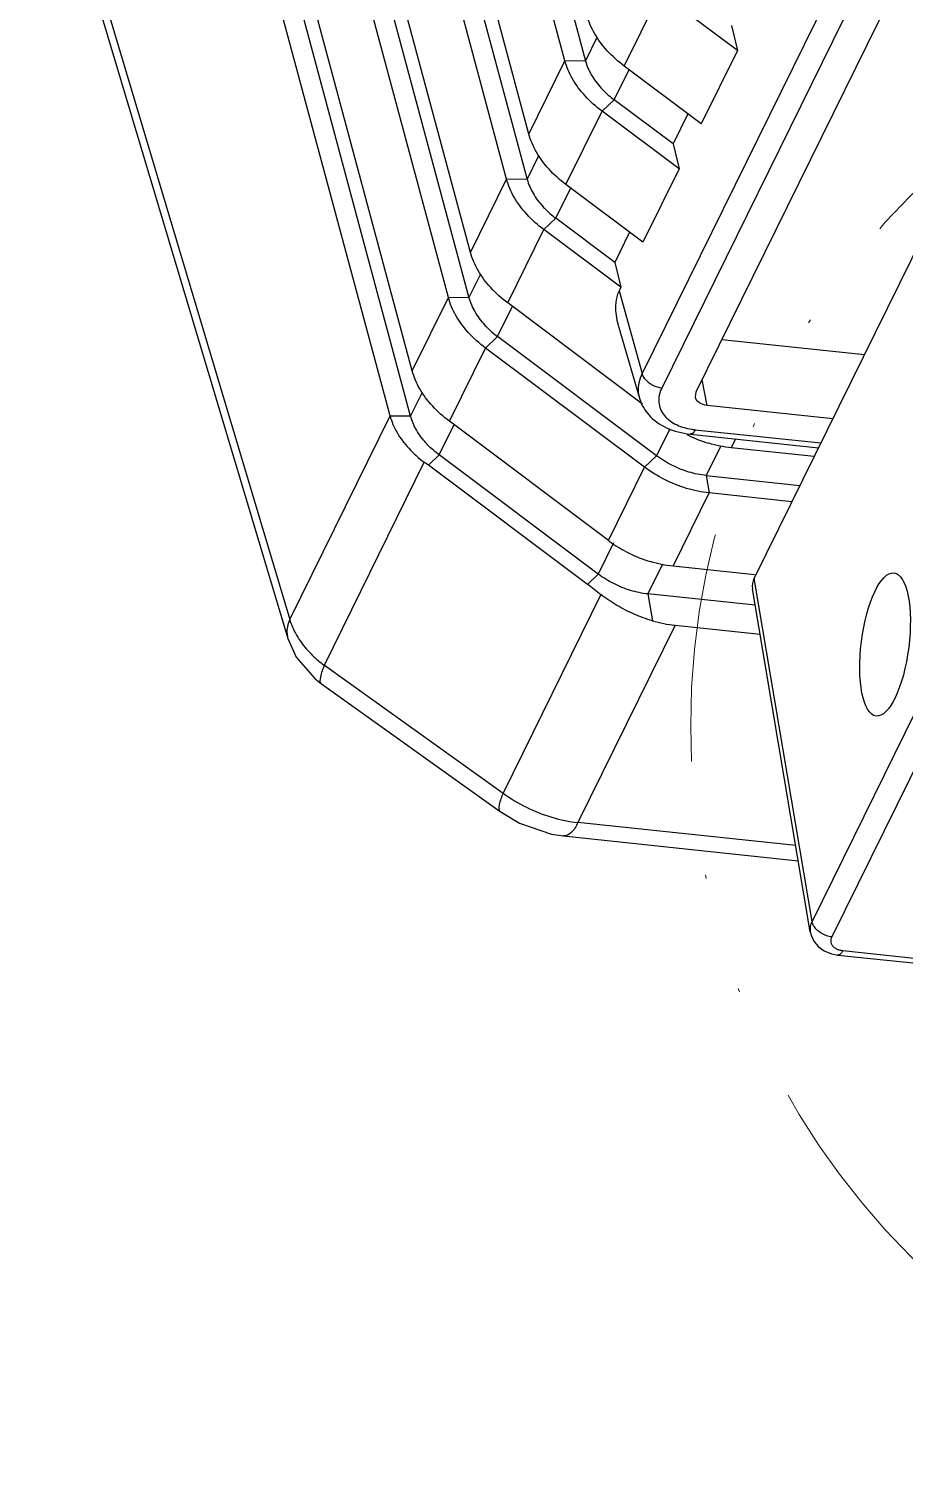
# Model space of a CAD drawing. Header units: millimetres. Extents: x 10368 to 13229, y -13270 to -11269.
# Drawn here: x 12798.2 to 12822.48, y -12550.67 to -12510.55 of the extents above; entities that cross this region are included whole.
import ezdxf

# ---------------------------------------------------------------- set-up
doc = ezdxf.new("R2010")
doc.units = ezdxf.units.MM
doc.linetypes.add('DIVIDE', pattern=[31.75, 12.7, -6.35, 0, -6.35, 0, -6.35])
doc.layers.add('hatch', color=56, linetype='Continuous', lineweight=9)

# ---------------------------------------------------------------- blocks, each defined once
blk = doc.blocks.new('u59')
at = {"color": 7, "linetype": 'Continuous'}
for p, q in [((-256.58, 271.959), (-261.644, 272.494)), ((-256.447, 272.083), (-261.608, 272.628)), ((-261.603, 260.761), (-256.276, 271.582)), ((-255.678, 271.436), (-254.075, 261.922)), ((-261.054, 260.329), (-255.727, 271.149)), ((-255.727, 271.149), (-254.124, 261.631)), ((-248.835, 268.779), (-255.346, 269.467)), ((-255.275, 269.047), (-249.234, 268.409)), ((-251.928, 262.937), (-249.234, 268.409)), ((-247.08, 268.106), (-247.08, 268.106)), ((-242.12, 264.56), (-247.08, 268.106)), ((-249.871, 262.086), (-247.16, 267.594)), ((-242.2, 264.047), (-247.16, 267.594)), ((-241.935, 264.415), (-242.12, 264.56)), ((-241.422, 263.82), (-241.935, 264.415)), ((-242.2, 264.047), (-244.973, 258.414)), ((-241.189, 263.301), (-241.422, 263.82)), ((-251.928, 262.937), (-254.288, 263.187)), ((-234.005, 239.259), (-241.19, 263.302)), ((-251.175, 262.067), (-251.298, 262.812)), ((-241.24, 262.774), (-244.021, 257.127)), ((-234.061, 238.747), (-241.24, 262.774)), ((-254.152, 262.381), (-251.175, 262.067)), ((-251.582, 261.24), (-251.175, 262.067)), ((-259.24, 251.241), (-254.124, 261.631)), ((-249.796, 261.515), (-249.495, 261.801)), ((-249.495, 261.801), (-245.085, 258.497)), ((-254.134, 261.537), (-251.871, 261.298)), ((-251.871, 261.298), (-252.872, 259.266)), ((-250.221, 260.652), (-249.796, 261.515)), ((-249.796, 261.515), (-245.386, 258.211)), ((-250.078, 260.582), (-251.079, 258.549)), ((-250.078, 260.582), (-245.668, 257.278)), ((-255.169, 259.508), (-252.872, 259.266)), ((-252.792, 258.783), (-252.872, 259.266)), ((-252.792, 258.783), (-255.391, 259.057)), ((-253.199, 257.955), (-252.792, 258.783)), ((-251.413, 258.231), (-251.079, 258.549)), ((-251.079, 258.549), (-246.669, 255.245)), ((-245.386, 258.211), (-245.085, 258.497)), ((-252.353, 257.634), (-255.907, 258.009)), ((-255.785, 258.257), (-253.488, 258.014)), ((-253.488, 258.014), (-253.61, 257.767)), ((-251.782, 257.482), (-251.413, 258.231)), ((-251.413, 258.231), (-247.003, 254.927)), ((-245.386, 258.211), (-245.811, 257.348)), ((-252.486, 257.51), (-255.972, 257.879)), ((-256.303, 257.205), (-252.818, 256.837)), ((-245.668, 257.278), (-246.669, 255.245)), ((-252.818, 256.837), (-252.676, 256.128)), ((-251.028, 256.798), (-247.285, 253.994)), ((-244.593, 257.136), (-244.919, 256.474)), ((-244.593, 257.136), (-238.897, 235.931)), ((-244.593, 257.136), (-244.022, 257.131)), ((-244.021, 257.127), (-238.321, 235.906)), ((-252.513, 256.459), (-258.076, 245.162)), ((-257.12, 245.061), (-251.557, 256.358)), ((-252.49, 256.608), (-252.513, 256.459)), ((-250.352, 254.607), (-250.938, 256.637)), ((-256.578, 244.657), (-251.015, 255.955)), ((-250.374, 253.658), (-251.015, 255.955)), ((-244.638, 255.88), (-245.639, 253.847)), ((-244.638, 255.88), (-238.937, 234.655)), ((-253.228, 255.008), (-257.179, 255.426)), ((-247.003, 254.927), (-246.669, 255.245)), ((-247.003, 254.927), (-247.428, 254.064)), ((-247.285, 253.994), (-248.286, 251.961)), ((-250.422, 253.561), (-250.374, 253.658)), ((-250.255, 252.868), (-250.422, 253.561)), ((-250.422, 253.561), (-248.286, 251.961)), ((-246.21, 253.852), (-246.536, 253.19)), ((-240.514, 232.647), (-246.21, 253.852)), ((-246.21, 253.852), (-245.639, 253.847)), ((-245.639, 253.847), (-239.938, 232.622)), ((-250.667, 252.032), (-250.255, 252.868)), ((-250.255, 252.868), (-248.62, 251.643)), ((-246.255, 252.596), (-247.256, 250.563)), ((-246.255, 252.596), (-240.554, 231.371)), ((-252.039, 250.277), (-251.038, 252.31)), ((-251.038, 252.31), (-248.902, 250.71)), ((-248.62, 251.643), (-248.286, 251.961)), ((-248.62, 251.643), (-249.045, 250.78)), ((-248.902, 250.71), (-249.903, 248.677)), ((-247.827, 250.568), (-248.153, 249.906)), ((-242.131, 229.363), (-247.827, 250.568)), ((-247.827, 250.568), (-247.256, 250.563)), ((-247.256, 250.563), (-241.555, 229.338)), ((-251.872, 249.584), (-252.039, 250.277)), ((-252.039, 250.277), (-249.903, 248.677)), ((-252.284, 248.748), (-251.872, 249.584)), ((-251.872, 249.584), (-250.237, 248.359)), ((-247.872, 249.312), (-248.873, 247.279)), ((-247.872, 249.312), (-242.171, 228.087)), ((-253.656, 246.993), (-252.655, 249.026)), ((-252.655, 249.026), (-250.519, 247.425)), ((-250.237, 248.359), (-250.662, 247.496)), ((-250.237, 248.359), (-249.903, 248.677)), ((-250.519, 247.425), (-251.52, 245.393)), ((-249.444, 247.284), (-249.77, 246.622)), ((-243.748, 226.079), (-249.444, 247.284)), ((-249.444, 247.284), (-248.873, 247.279)), ((-248.873, 247.279), (-243.172, 226.054)), ((-253.489, 246.3), (-253.656, 246.993)), ((-253.656, 246.993), (-251.52, 245.393))]:
    blk.add_line(p, q, dxfattribs=at)
for points in [[(-255.677, 271.436), (-255.699, 271.528), (-255.777, 271.698), (-255.901, 271.847), (-256.067, 271.967), (-256.267, 272.048), (-256.447, 272.083)], [(-247.08, 268.106), (-247.613, 268.424), (-248.504, 268.728), (-248.835, 268.779)]]:
    blk.add_lwpolyline(points, dxfattribs=at)
for centre, radius, start, end in [((-244.126, 261.428), 3.252, 48.3305, 53.669), ((-225.773, 293.464), 39.563, 232.4754, 233.1588), ((-252.331, 257.573), 3.758, 63.1887, 73.2286), ((-252.332, 257.562), 3.769, 55.1466, 63.2537), ((-252.262, 257.666), 3.643, 53.164, 55.115), ((-221.8, 289.58), 38.837, 233.1615, 233.3671), ((-253.948, 254.289), 3.758, 63.1887, 73.2286), ((-252.687, 255.6), 1.921, 81.0951, 83.9881), ((-251.989, 256.333), 1.094, 16.1056, 19.154)]:
    blk.add_arc(centre, radius, start, end, dxfattribs=at)
blk.add_ellipse((-257.752, 263.469), major_axis=(0.25, 1.985), ratio=0.330706, dxfattribs=at)
for centre, major_axis, ratio, start_param, end_param in [((-251.529, 260.522), (2.6, -1.502), 0.736049, 1.891027, 2.114602), ((-255.057, 261.73), (0.978, 0.211), 0.643936, -0.472107, -0.02958), ((-252.635, 255.352), (2.149, -1.864), 0.522124, 0.136328, 0.678734)]:
    blk.add_ellipse(centre, major_axis=major_axis, ratio=ratio, start_param=start_param, end_param=end_param, dxfattribs=at)
for points, start_tangent, end_tangent in [([(-256.58, 271.959), (-256.525, 272.044), (-256.468, 272.081), (-256.447, 272.082)], (0.441734, 0.897146), (0.990719, -0.135924)), ([(-256.276, 271.582), (-256.251, 271.656), (-256.252, 271.729), (-256.276, 271.797), (-256.325, 271.857), (-256.394, 271.906), (-256.481, 271.94), (-256.58, 271.959)], (0.441502, 0.89726), (-0.994446, 0.105246)), ([(-256.276, 271.582), (-256.125, 271.547), (-255.982, 271.479), (-255.86, 271.383), (-255.772, 271.269), (-255.727, 271.149)], (0.994465, -0.105072), (0.18067, -0.983544)), ([(-255.727, 271.149), (-255.678, 271.296), (-255.677, 271.436)], (0.448927, 0.893568), (-0.163921, 0.986474)), ([(-249.234, 268.409), (-249.036, 268.695), (-248.835, 268.779)], (0.441734, 0.897146), (0.99561, -0.093598)), ([(-247.16, 267.594), (-247.807, 267.986), (-248.513, 268.263), (-249.234, 268.409)], (-0.806895, 0.590695), (-0.994477, 0.104951)), ([(-247.16, 267.594), (-247.049, 267.921), (-247.07, 268.098), (-247.08, 268.104)], (0.406013, 0.913867), (-0.892876, 0.450303)), ([(-242.2, 264.047), (-242.089, 264.375), (-242.11, 264.552), (-242.12, 264.558)], (0.406012, 0.913868), (-0.893269, 0.449522)), ([(-241.573, 263.431), (-241.753, 263.649), (-241.964, 263.857)], (-0.59535, 0.803466), (-0.746612, 0.66526)), ([(-241.24, 262.774), (-241.315, 262.987), (-241.426, 263.208), (-241.573, 263.431)], (-0.269349, 0.963043), (-0.59535, 0.803466)), ([(-241.24, 262.774), (-241.165, 263.177), (-241.19, 263.301)], (0.415063, 0.909792), (-0.290828, 0.956775)), ([(-251.298, 262.812), (-250.796, 262.63), (-250.315, 262.385), (-249.871, 262.086)], (0.959788, -0.280727), (0.793136, -0.609045)), ([(-251.175, 262.067), (-250.695, 261.969), (-250.225, 261.781), (-249.796, 261.515)], (0.994465, -0.105072), (0.800328, -0.599562)), ([(-251.871, 261.298), (-251.247, 261.171)], (0.994465, -0.105072), (0.957663, -0.28789)), ([(-252.872, 259.266), (-252.248, 259.138), (-251.637, 258.894), (-251.079, 258.549)], (0.994465, -0.105072), (0.800328, -0.599562)), ([(-252.792, 258.783), (-252.312, 258.685), (-251.842, 258.497), (-251.413, 258.231)], (0.994465, -0.105072), (0.800328, -0.599562)), ([(-244.021, 257.127), (-244.216, 257.588), (-244.54, 258.025), (-244.973, 258.414)], (-0.259432, 0.965761), (-0.802474, 0.596687)), ([(-253.488, 258.014), (-252.864, 257.887)], (0.994465, -0.105072), (0.957663, -0.28789)), ([(-245.386, 258.211), (-245.072, 257.936)], (0.800328, -0.599562), (0.694739, -0.719262)), ([(-252.486, 257.51), (-252.398, 257.623), (-252.354, 257.627)], (0.441734, 0.897146), (0.994224, -0.107327)), ([(-251.69, 257.457), (-252.353, 257.634)], (-0.907376, 0.42032), (-0.994465, 0.105072)), ([(-245.072, 257.936), (-245.024, 257.885), (-244.754, 257.518)], (0.694739, -0.719262), (0.498571, -0.866849)), ([(-251.476, 256.75), (-251.625, 257.111), (-251.983, 257.378), (-252.39, 257.498)], (-0.089221, 0.996012), (-0.987893, 0.155138)), ([(-251.198, 257.101), (-251.69, 257.457)], (-0.664799, 0.747022), (-0.907376, 0.42032)), ([(-245.668, 257.278), (-245.198, 256.853)], (0.800328, -0.599562), (0.673612, -0.739085)), ([(-244.754, 257.518), (-244.593, 257.136)], (0.498571, -0.866849), (0.259432, -0.965761)), ([(-252.818, 256.837), (-252.607, 256.768), (-252.495, 256.63), (-252.49, 256.608)], (0.994465, -0.105072), (0.166885, -0.985976)), ([(-251.557, 256.358), (-251.476, 256.75)], (0.441734, 0.897146), (-0.089221, 0.996012)), ([(-250.956, 256.692), (-251.198, 257.101)], (-0.327973, 0.944687), (-0.664799, 0.747022)), ([(-245.198, 256.853), (-244.847, 256.377)], (0.673612, -0.739085), (0.498589, -0.866839)), ([(-251.557, 256.358), (-251.321, 256.287), (-251.236, 256.237)], (0.994465, -0.105072), (0.82529, -0.564709)), ([(-251.015, 255.955), (-250.908, 256.479), (-250.939, 256.637)], (0.441734, 0.897146), (-0.284383, 0.958711)), ([(-244.847, 256.377), (-244.638, 255.88)], (0.498589, -0.866839), (0.259432, -0.965761)), ([(-251.236, 256.237), (-251.124, 256.141)], (0.82529, -0.564709), (0.675265, -0.737575)), ([(-251.124, 256.141), (-251.015, 255.955)], (0.675265, -0.737575), (0.268877, -0.963175)), ([(-246.669, 255.245), (-246.199, 254.82), (-245.848, 254.344), (-245.639, 253.847)], (0.800328, -0.599562), (0.259432, -0.965761)), ([(-246.689, 254.652), (-247.003, 254.927)], (-0.694739, 0.719262), (-0.800328, 0.599562)), ([(-246.371, 254.234), (-246.641, 254.601), (-246.689, 254.652)], (-0.498571, 0.866849), (-0.694739, 0.719262)), ([(-247.285, 253.994), (-246.815, 253.569)], (0.800328, -0.599562), (0.673612, -0.739085)), ([(-246.21, 253.852), (-246.371, 254.234)], (-0.259432, 0.965761), (-0.498571, 0.866849)), ([(-246.815, 253.569), (-246.464, 253.093)], (0.673612, -0.739085), (0.498589, -0.866839)), ([(-246.464, 253.093), (-246.255, 252.596)], (0.498589, -0.866839), (0.259432, -0.965761)), ([(-248.286, 251.961), (-247.816, 251.536), (-247.465, 251.06), (-247.256, 250.563)], (0.800328, -0.599562), (0.259432, -0.965761)), ([(-248.306, 251.368), (-248.62, 251.643)], (-0.694739, 0.719262), (-0.800328, 0.599562)), ([(-247.988, 250.95), (-248.258, 251.317), (-248.306, 251.368)], (-0.498571, 0.866849), (-0.694739, 0.719262)), ([(-247.827, 250.568), (-247.988, 250.95)], (-0.259432, 0.965761), (-0.498571, 0.866849)), ([(-248.902, 250.71), (-248.432, 250.285)], (0.800328, -0.599562), (0.673612, -0.739085)), ([(-248.432, 250.285), (-248.081, 249.809)], (0.673612, -0.739085), (0.498589, -0.866839)), ([(-248.081, 249.809), (-247.872, 249.311)], (0.498589, -0.866839), (0.259432, -0.965761)), ([(-249.923, 248.084), (-250.237, 248.359)], (-0.694739, 0.719262), (-0.800328, 0.599562)), ([(-249.903, 248.677), (-249.433, 248.252), (-249.082, 247.776), (-248.873, 247.279)], (0.800328, -0.599562), (0.259432, -0.965761)), ([(-249.605, 247.666), (-249.875, 248.032), (-249.923, 248.084)], (-0.498571, 0.866849), (-0.694739, 0.719262)), ([(-249.444, 247.284), (-249.605, 247.666)], (-0.259432, 0.965761), (-0.498571, 0.866849)), ([(-250.519, 247.425), (-250.049, 247.001)], (0.800328, -0.599562), (0.673612, -0.739085)), ([(-250.049, 247.001), (-249.698, 246.525)], (0.673612, -0.739085), (0.498589, -0.866839)), ([(-249.698, 246.525), (-249.489, 246.027)], (0.498589, -0.866839), (0.259432, -0.965761))]:
    blk.add_spline(points, degree=3, dxfattribs=dict(at, start_tangent=start_tangent, end_tangent=end_tangent))
at = {"layer": 'hatch', "color": 4, "linetype": 'DIVIDE', "ltscale": 0.5}
blk.add_circle((-273.141, 265.73), 20.78, dxfattribs=at)

msp = doc.modelspace()

# ---------------------------------------------------------------- block references
at = {"rotation": 180}
msp.add_blockref('u59', (12564.199, -12264.161), dxfattribs=at)

doc.saveas('drawing.dxf')
